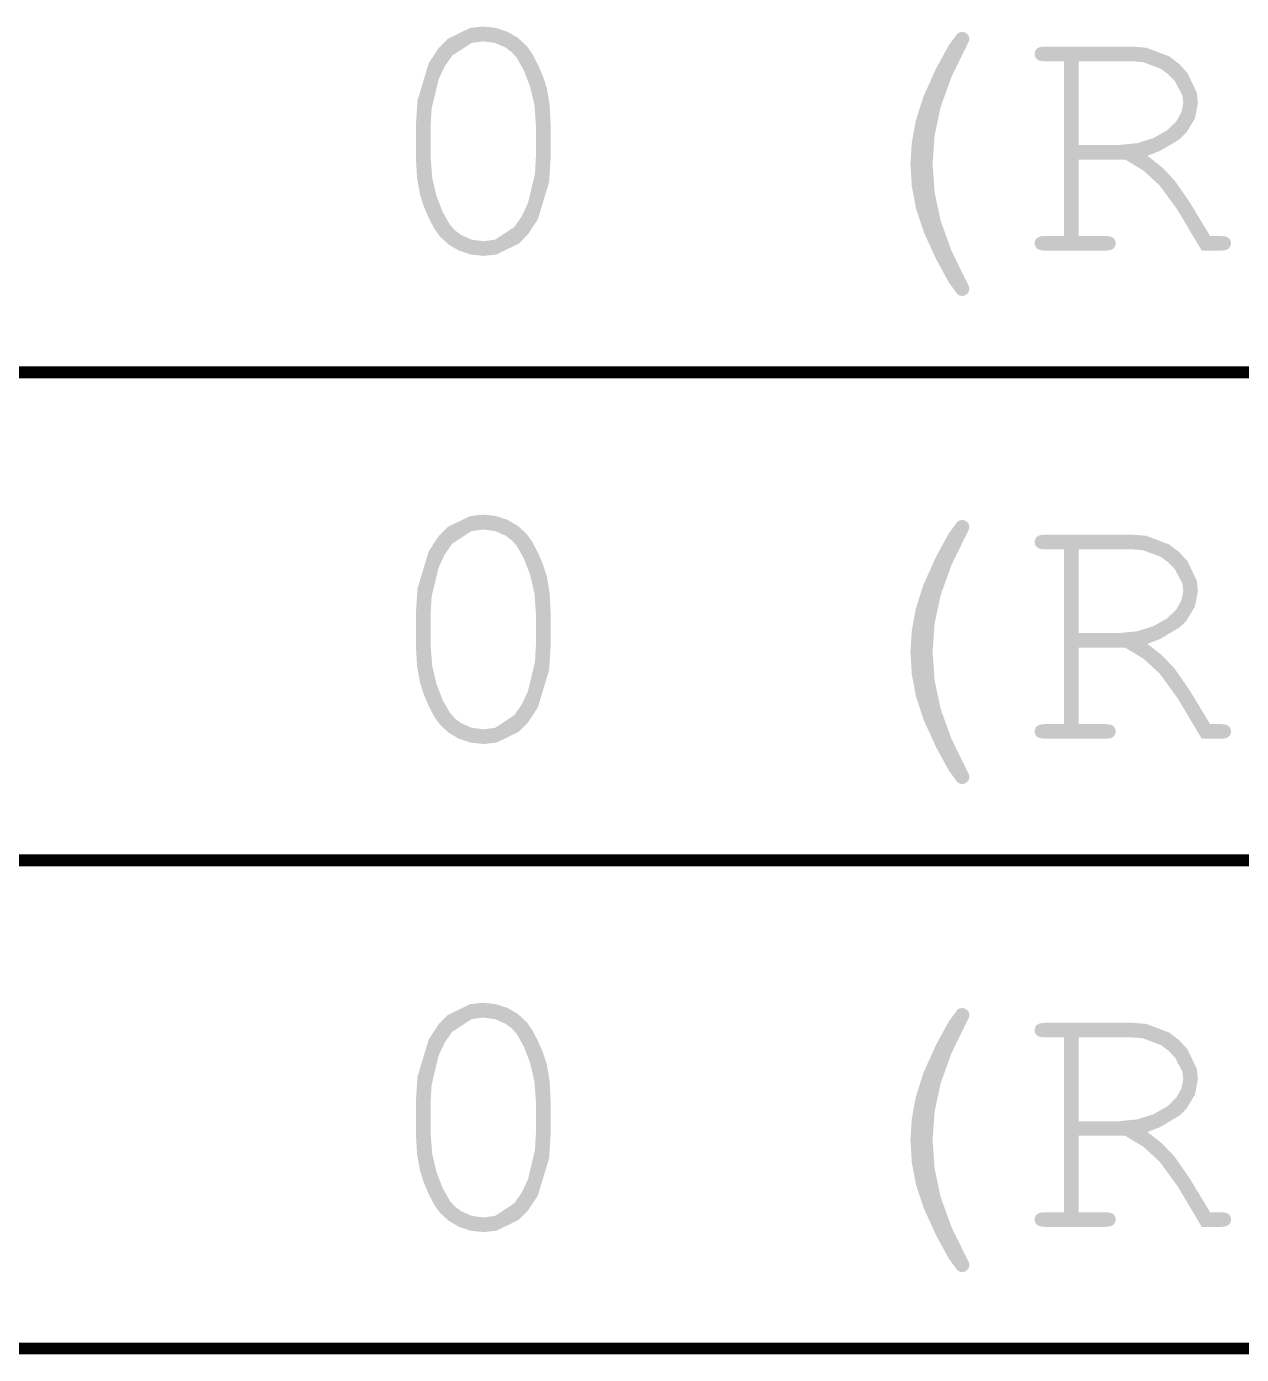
# Model space of a CAD drawing. Extents: x -3 to 268, y -4 to 76.
# Drawn here: x 169.34 to 179.54, y 30.49 to 41.64 of the extents above; entities that cross this region are included whole.
import ezdxf

# ---------------------------------------------------------------- set-up
doc = ezdxf.new("R2010")
doc.units = 0
doc.layers.add('DRILL_SYMBOLS', color=255, linetype='CONTINUOUS')

msp = doc.modelspace()

# ---------------------------------------------------------------- hatches: boundary and pattern name
at = {"layer": 'DRILL_SYMBOLS'}
for points in [[(173.743378, 40.829857), (173.743378, 40.52517), (173.731568, 40.337029), (173.637086, 40.02282), (173.620331, 40.813744), (173.608063, 40.982018), (173.571259, 41.138207), (173.519074, 41.273156), (173.460663, 41.377709), (173.418549, 41.425316), (173.365449, 41.465599), (173.276826, 41.504052), (173.177949, 41.516869), (173.080262, 41.503685), (172.918397, 41.398217), (172.854218, 41.305932), (172.802949, 41.196068), (172.744355, 40.949974), (172.737031, 40.813744), (172.737031, 40.542748), (172.749299, 40.374291), (172.786103, 40.217553), (172.838654, 40.082055), (172.898163, 39.977318), (172.939179, 39.930809), (172.991913, 39.890892), (173.080903, 39.851342), (173.180878, 39.838158), (173.277924, 39.851387), (173.439057, 39.957222), (173.503144, 40.049828), (173.554413, 40.160012), (173.613007, 40.406472), (173.620331, 40.542748), (173.620331, 40.813744), (173.637086, 40.02282), (173.554413, 39.896752), (173.475587, 39.817294), (173.288819, 39.726485), (173.180878, 39.715134), (173.075593, 39.725937), (172.976533, 39.758347), (172.887726, 39.810149), (172.813202, 39.879174), (172.768708, 39.942162), (172.720185, 40.034447), (172.676789, 40.136986), (172.647675, 40.230736), (172.622407, 40.367333), (172.613984, 40.52517), (172.613984, 40.829857), (172.625794, 41.018639), (172.720276, 41.33358), (172.802949, 41.45974), (172.881775, 41.539208), (173.068543, 41.630028), (173.176484, 41.641381), (173.282685, 41.630577), (173.381562, 41.598168), (173.469819, 41.546349), (173.54416, 41.477318), (173.58957, 41.413231), (173.63791, 41.32058), (173.681122, 41.218407), (173.711152, 41.125756), (173.735322, 40.988793)], [(176.765351, 40.488549), (176.776337, 40.662133), (176.809296, 40.845971), (176.873383, 41.049584), (176.977753, 41.282494), (177.085419, 41.48098), (177.159394, 41.581322), (177.177704, 41.593407), (177.19748, 41.597435), (177.221833, 41.593041), (177.242158, 41.579857), (177.25589, 41.560448), (177.260468, 41.537377), (177.257905, 41.521996), (177.250214, 41.50515), (177.112153, 41.223168), (177.020234, 40.969017), (176.968598, 40.728783), (176.951386, 40.488549), (176.968598, 40.247216), (177.020234, 40.006615), (177.112153, 39.752837), (177.250214, 39.47197), (177.257905, 39.455124), (177.260468, 39.439743), (177.25589, 39.416489), (177.242158, 39.396531), (177.221833, 39.382798), (177.19748, 39.37822), (177.177704, 39.382248), (177.159394, 39.394333), (177.087983, 39.492112), (176.982148, 39.685837), (176.878144, 39.913603), (176.812226, 40.113549), (176.77707, 40.300316)], [(178.178925, 40.523705), (178.178925, 39.882103), (178.405976, 39.882103), (178.444794, 39.877892), (178.470429, 39.865258), (178.484711, 39.845665), (178.489472, 39.82058), (178.484711, 39.79641), (178.470429, 39.776635), (178.444794, 39.763451), (178.405976, 39.759057), (177.890351, 39.759057), (177.852631, 39.763451), (177.827363, 39.776635), (177.81308, 39.79641), (177.80832, 39.82058), (177.81308, 39.845665), (177.827363, 39.865258), (177.852631, 39.877892), (177.890351, 39.882103), (178.055878, 39.882103), (178.055878, 41.349877), (177.890351, 41.349877), (177.852631, 41.354088), (177.827363, 41.366723), (177.81308, 41.386315), (177.80832, 41.4114), (177.81308, 41.436486), (177.827363, 41.456078), (177.852631, 41.468712), (177.890351, 41.472924), (178.634492, 41.472924), (178.74495, 41.463814), (178.938675, 41.390938), (179.021943, 41.327172), (179.090836, 41.251961), (179.169571, 41.087532), (179.179413, 40.998314), (179.15506, 40.870324), (179.082001, 40.750023), (179.025101, 40.694222), (178.862137, 40.597176), (178.756074, 40.555932), (178.878388, 40.459252), (178.98166, 40.350853), (179.103608, 40.176537), (179.281952, 39.882103), (179.375702, 39.882103), (179.413422, 39.877892), (179.438691, 39.865258), (179.452973, 39.845665), (179.457734, 39.82058), (179.452973, 39.79641), (179.438691, 39.776635), (179.413422, 39.763451), (179.375702, 39.759057), (179.21164, 39.759057), (179.008942, 40.100365), (178.85788, 40.306908), (178.723298, 40.430687), (178.570038, 40.523705), (178.178925, 40.646752), (178.514374, 40.646752), (178.668, 40.6614), (178.806611, 40.705346), (178.91977, 40.769066), (178.99704, 40.843041), (179.041535, 40.922875), (179.056367, 41.004174), (179.04863, 41.064965), (178.986741, 41.182152), (178.932587, 41.238549), (178.867356, 41.287255), (178.716843, 41.342919), (178.631562, 41.349877), (178.178925, 41.349877), (178.178925, 40.646752), (178.570038, 40.523705)], [(173.743378, 36.729857), (173.743378, 36.42517), (173.731568, 36.237029), (173.637086, 35.92282), (173.620331, 36.713744), (173.608063, 36.882018), (173.571259, 37.038207), (173.519074, 37.173156), (173.460663, 37.277709), (173.418549, 37.325316), (173.365449, 37.365599), (173.276826, 37.404052), (173.177949, 37.416869), (173.080262, 37.403685), (172.918397, 37.298217), (172.854218, 37.205932), (172.802949, 37.096068), (172.744355, 36.849974), (172.737031, 36.713744), (172.737031, 36.442748), (172.749299, 36.274291), (172.786103, 36.117553), (172.838654, 35.982055), (172.898163, 35.877318), (172.939179, 35.830809), (172.991913, 35.790892), (173.080903, 35.751342), (173.180878, 35.738158), (173.277924, 35.751387), (173.439057, 35.857222), (173.503144, 35.949828), (173.554413, 36.060012), (173.613007, 36.306472), (173.620331, 36.442748), (173.620331, 36.713744), (173.637086, 35.92282), (173.554413, 35.796752), (173.475587, 35.717294), (173.288819, 35.626485), (173.180878, 35.615134), (173.075593, 35.625937), (172.976533, 35.658347), (172.887726, 35.710149), (172.813202, 35.779174), (172.768708, 35.842162), (172.720185, 35.934447), (172.676789, 36.036986), (172.647675, 36.130736), (172.622407, 36.267333), (172.613984, 36.42517), (172.613984, 36.729857), (172.625794, 36.918639), (172.720276, 37.23358), (172.802949, 37.35974), (172.881775, 37.439208), (173.068543, 37.530028), (173.176484, 37.541381), (173.282685, 37.530577), (173.381562, 37.498168), (173.469819, 37.446349), (173.54416, 37.377318), (173.58957, 37.313231), (173.63791, 37.22058), (173.681122, 37.118407), (173.711152, 37.025756), (173.735322, 36.888793)], [(176.765351, 36.388549), (176.776337, 36.562133), (176.809296, 36.745971), (176.873383, 36.949584), (176.977753, 37.182494), (177.085419, 37.38098), (177.159394, 37.481322), (177.177704, 37.493407), (177.19748, 37.497435), (177.221833, 37.493041), (177.242158, 37.479857), (177.25589, 37.460448), (177.260468, 37.437377), (177.257905, 37.421996), (177.250214, 37.40515), (177.112153, 37.123168), (177.020234, 36.869017), (176.968598, 36.628783), (176.951386, 36.388549), (176.968598, 36.147216), (177.020234, 35.906615), (177.112153, 35.652837), (177.250214, 35.37197), (177.257905, 35.355124), (177.260468, 35.339743), (177.25589, 35.316489), (177.242158, 35.296531), (177.221833, 35.282798), (177.19748, 35.27822), (177.177704, 35.282248), (177.159394, 35.294333), (177.087983, 35.392112), (176.982148, 35.585837), (176.878144, 35.813603), (176.812226, 36.013549), (176.77707, 36.200316)], [(178.178925, 36.423705), (178.178925, 35.782103), (178.405976, 35.782103), (178.444794, 35.777892), (178.470429, 35.765258), (178.484711, 35.745665), (178.489472, 35.72058), (178.484711, 35.69641), (178.470429, 35.676635), (178.444794, 35.663451), (178.405976, 35.659057), (177.890351, 35.659057), (177.852631, 35.663451), (177.827363, 35.676635), (177.81308, 35.69641), (177.80832, 35.72058), (177.81308, 35.745665), (177.827363, 35.765258), (177.852631, 35.777892), (177.890351, 35.782103), (178.055878, 35.782103), (178.055878, 37.249877), (177.890351, 37.249877), (177.852631, 37.254088), (177.827363, 37.266723), (177.81308, 37.286315), (177.80832, 37.3114), (177.81308, 37.336486), (177.827363, 37.356078), (177.852631, 37.368712), (177.890351, 37.372924), (178.634492, 37.372924), (178.74495, 37.363814), (178.938675, 37.290938), (179.021943, 37.227172), (179.090836, 37.151961), (179.169571, 36.987532), (179.179413, 36.898314), (179.15506, 36.770324), (179.082001, 36.650023), (179.025101, 36.594222), (178.862137, 36.497176), (178.756074, 36.455932), (178.878388, 36.359252), (178.98166, 36.250853), (179.103608, 36.076537), (179.281952, 35.782103), (179.375702, 35.782103), (179.413422, 35.777892), (179.438691, 35.765258), (179.452973, 35.745665), (179.457734, 35.72058), (179.452973, 35.69641), (179.438691, 35.676635), (179.413422, 35.663451), (179.375702, 35.659057), (179.21164, 35.659057), (179.008942, 36.000365), (178.85788, 36.206908), (178.723298, 36.330687), (178.570038, 36.423705), (178.178925, 36.546752), (178.514374, 36.546752), (178.668, 36.5614), (178.806611, 36.605346), (178.91977, 36.669066), (178.99704, 36.743041), (179.041535, 36.822875), (179.056367, 36.904174), (179.04863, 36.964965), (178.986741, 37.082152), (178.932587, 37.138549), (178.867356, 37.187255), (178.716843, 37.242919), (178.631562, 37.249877), (178.178925, 37.249877), (178.178925, 36.546752), (178.570038, 36.423705)], [(173.743378, 32.629857), (173.743378, 32.32517), (173.731568, 32.137029), (173.637086, 31.82282), (173.620331, 32.613744), (173.608063, 32.782018), (173.571259, 32.938207), (173.519074, 33.073156), (173.460663, 33.177709), (173.418549, 33.225316), (173.365449, 33.265599), (173.276826, 33.304052), (173.177949, 33.316869), (173.080262, 33.303685), (172.918397, 33.198217), (172.854218, 33.105932), (172.802949, 32.996068), (172.744355, 32.749974), (172.737031, 32.613744), (172.737031, 32.342748), (172.749299, 32.174291), (172.786103, 32.017553), (172.838654, 31.882055), (172.898163, 31.777318), (172.939179, 31.730809), (172.991913, 31.690892), (173.080903, 31.651342), (173.180878, 31.638158), (173.277924, 31.651387), (173.439057, 31.757222), (173.503144, 31.849828), (173.554413, 31.960012), (173.613007, 32.206472), (173.620331, 32.342748), (173.620331, 32.613744), (173.637086, 31.82282), (173.554413, 31.696752), (173.475587, 31.617294), (173.288819, 31.526485), (173.180878, 31.515134), (173.075593, 31.525937), (172.976533, 31.558347), (172.887726, 31.610149), (172.813202, 31.679174), (172.768708, 31.742162), (172.720185, 31.834447), (172.676789, 31.936986), (172.647675, 32.030736), (172.622407, 32.167333), (172.613984, 32.32517), (172.613984, 32.629857), (172.625794, 32.818639), (172.720276, 33.13358), (172.802949, 33.25974), (172.881775, 33.339208), (173.068543, 33.430028), (173.176484, 33.441381), (173.282685, 33.430577), (173.381562, 33.398168), (173.469819, 33.346349), (173.54416, 33.277318), (173.58957, 33.213231), (173.63791, 33.12058), (173.681122, 33.018407), (173.711152, 32.925756), (173.735322, 32.788793)], [(176.765351, 32.288549), (176.776337, 32.462133), (176.809296, 32.645971), (176.873383, 32.849584), (176.977753, 33.082494), (177.085419, 33.28098), (177.159394, 33.381322), (177.177704, 33.393407), (177.19748, 33.397435), (177.221833, 33.393041), (177.242158, 33.379857), (177.25589, 33.360448), (177.260468, 33.337377), (177.257905, 33.321996), (177.250214, 33.30515), (177.112153, 33.023168), (177.020234, 32.769017), (176.968598, 32.528783), (176.951386, 32.288549), (176.968598, 32.047216), (177.020234, 31.806615), (177.112153, 31.552837), (177.250214, 31.27197), (177.257905, 31.255124), (177.260468, 31.239743), (177.25589, 31.216489), (177.242158, 31.196531), (177.221833, 31.182798), (177.19748, 31.17822), (177.177704, 31.182248), (177.159394, 31.194333), (177.087983, 31.292112), (176.982148, 31.485837), (176.878144, 31.713603), (176.812226, 31.913549), (176.77707, 32.100316)], [(178.178925, 32.323705), (178.178925, 31.682103), (178.405976, 31.682103), (178.444794, 31.677892), (178.470429, 31.665258), (178.484711, 31.645665), (178.489472, 31.62058), (178.484711, 31.59641), (178.470429, 31.576635), (178.444794, 31.563451), (178.405976, 31.559057), (177.890351, 31.559057), (177.852631, 31.563451), (177.827363, 31.576635), (177.81308, 31.59641), (177.80832, 31.62058), (177.81308, 31.645665), (177.827363, 31.665258), (177.852631, 31.677892), (177.890351, 31.682103), (178.055878, 31.682103), (178.055878, 33.149877), (177.890351, 33.149877), (177.852631, 33.154088), (177.827363, 33.166723), (177.81308, 33.186315), (177.80832, 33.2114), (177.81308, 33.236486), (177.827363, 33.256078), (177.852631, 33.268712), (177.890351, 33.272924), (178.634492, 33.272924), (178.74495, 33.263814), (178.938675, 33.190938), (179.021943, 33.127172), (179.090836, 33.051961), (179.169571, 32.887532), (179.179413, 32.798314), (179.15506, 32.670324), (179.082001, 32.550023), (179.025101, 32.494222), (178.862137, 32.397176), (178.756074, 32.355932), (178.878388, 32.259252), (178.98166, 32.150853), (179.103608, 31.976537), (179.281952, 31.682103), (179.375702, 31.682103), (179.413422, 31.677892), (179.438691, 31.665258), (179.452973, 31.645665), (179.457734, 31.62058), (179.452973, 31.59641), (179.438691, 31.576635), (179.413422, 31.563451), (179.375702, 31.559057), (179.21164, 31.559057), (179.008942, 31.900365), (178.85788, 32.106908), (178.723298, 32.230687), (178.570038, 32.323705), (178.178925, 32.446752), (178.514374, 32.446752), (178.668, 32.4614), (178.806611, 32.505346), (178.91977, 32.569066), (178.99704, 32.643041), (179.041535, 32.722875), (179.056367, 32.804174), (179.04863, 32.864965), (178.986741, 32.982152), (178.932587, 33.038549), (178.867356, 33.087255), (178.716843, 33.142919), (178.631562, 33.149877), (178.178925, 33.149877), (178.178925, 32.446752), (178.570038, 32.323705)]]:
    msp.add_hatch(color=7, dxfattribs=at).paths.add_polyline_path(points)

# ---------------------------------------------------------------- linework, layer by layer
at = {"layer": 'DRILL_SYMBOLS', "color": 7}
for points, const_width in [([(173.743378, 40.829857), (173.743378, 40.52517), (173.731568, 40.337029), (173.637086, 40.02282), (173.620331, 40.813744), (173.608063, 40.982018), (173.571259, 41.138207), (173.519074, 41.273156), (173.460663, 41.377709), (173.418549, 41.425316), (173.365449, 41.465599), (173.276826, 41.504052), (173.177949, 41.516869), (173.080262, 41.503685), (172.918397, 41.398217), (172.854218, 41.305932), (172.802949, 41.196068), (172.744355, 40.949974), (172.737031, 40.813744), (172.737031, 40.542748), (172.749299, 40.374291), (172.786103, 40.217553), (172.838654, 40.082055), (172.898163, 39.977318), (172.939179, 39.930809), (172.991913, 39.890892), (173.080903, 39.851342), (173.180878, 39.838158), (173.277924, 39.851387), (173.439057, 39.957222), (173.503144, 40.049828), (173.554413, 40.160012), (173.613007, 40.406472), (173.620331, 40.542748), (173.620331, 40.813744), (173.637086, 40.02282), (173.554413, 39.896752), (173.475587, 39.817294), (173.288819, 39.726485), (173.180878, 39.715134), (173.075593, 39.725937), (172.976533, 39.758347), (172.887726, 39.810149), (172.813202, 39.879174), (172.768708, 39.942162), (172.720185, 40.034447), (172.676789, 40.136986), (172.647675, 40.230736), (172.622407, 40.367333), (172.613984, 40.52517), (172.613984, 40.829857), (172.625794, 41.018639), (172.720276, 41.33358), (172.802949, 41.45974), (172.881775, 41.539208), (173.068543, 41.630028), (173.176484, 41.641381), (173.282685, 41.630577), (173.381562, 41.598168), (173.469819, 41.546349), (173.54416, 41.477318), (173.58957, 41.413231), (173.63791, 41.32058), (173.681122, 41.218407), (173.711152, 41.125756), (173.735322, 40.988793), (173.743378, 40.829857)], 0.000001), ([(176.765351, 40.488549), (176.776337, 40.662133), (176.809296, 40.845971), (176.873383, 41.049584), (176.977753, 41.282494), (177.085419, 41.48098), (177.159394, 41.581322), (177.177704, 41.593407), (177.19748, 41.597435), (177.221833, 41.593041), (177.242158, 41.579857), (177.25589, 41.560448), (177.260468, 41.537377), (177.257905, 41.521996), (177.250214, 41.50515), (177.112153, 41.223168), (177.020234, 40.969017), (176.968598, 40.728783), (176.951386, 40.488549), (176.968598, 40.247216), (177.020234, 40.006615), (177.112153, 39.752837), (177.250214, 39.47197), (177.257905, 39.455124), (177.260468, 39.439743), (177.25589, 39.416489), (177.242158, 39.396531), (177.221833, 39.382798), (177.19748, 39.37822), (177.177704, 39.382248), (177.159394, 39.394333), (177.087983, 39.492112), (176.982148, 39.685837), (176.878144, 39.913603), (176.812226, 40.113549), (176.77707, 40.300316), (176.765351, 40.488549)], 0.000001), ([(178.178925, 40.523705), (178.178925, 39.882103), (178.405976, 39.882103), (178.444794, 39.877892), (178.470429, 39.865258), (178.484711, 39.845665), (178.489472, 39.82058), (178.484711, 39.79641), (178.470429, 39.776635), (178.444794, 39.763451), (178.405976, 39.759057), (177.890351, 39.759057), (177.852631, 39.763451), (177.827363, 39.776635), (177.81308, 39.79641), (177.80832, 39.82058), (177.81308, 39.845665), (177.827363, 39.865258), (177.852631, 39.877892), (177.890351, 39.882103), (178.055878, 39.882103), (178.055878, 41.349877), (177.890351, 41.349877), (177.852631, 41.354088), (177.827363, 41.366723), (177.81308, 41.386315), (177.80832, 41.4114), (177.81308, 41.436486), (177.827363, 41.456078), (177.852631, 41.468712), (177.890351, 41.472924), (178.634492, 41.472924), (178.74495, 41.463814), (178.938675, 41.390938), (179.021943, 41.327172), (179.090836, 41.251961), (179.169571, 41.087532), (179.179413, 40.998314), (179.15506, 40.870324), (179.082001, 40.750023), (179.025101, 40.694222), (178.862137, 40.597176), (178.756074, 40.555932), (178.878388, 40.459252), (178.98166, 40.350853), (179.103608, 40.176537), (179.281952, 39.882103), (179.375702, 39.882103), (179.413422, 39.877892), (179.438691, 39.865258), (179.452973, 39.845665), (179.457734, 39.82058), (179.452973, 39.79641), (179.438691, 39.776635), (179.413422, 39.763451), (179.375702, 39.759057), (179.21164, 39.759057), (179.008942, 40.100365), (178.85788, 40.306908), (178.723298, 40.430687), (178.570038, 40.523705), (178.178925, 40.646752), (178.514374, 40.646752), (178.668, 40.6614), (178.806611, 40.705346), (178.91977, 40.769066), (178.99704, 40.843041), (179.041535, 40.922875), (179.056367, 41.004174), (179.04863, 41.064965), (178.986741, 41.182152), (178.932587, 41.238549), (178.867356, 41.287255), (178.716843, 41.342919), (178.631562, 41.349877), (178.178925, 41.349877), (178.178925, 40.646752), (178.570038, 40.523705), (178.178925, 40.523705)], 0.000001), ([(110.923999, 38.737377), (267.529853, 38.737377)], 0.1), ([(173.743378, 36.729857), (173.743378, 36.42517), (173.731568, 36.237029), (173.637086, 35.92282), (173.620331, 36.713744), (173.608063, 36.882018), (173.571259, 37.038207), (173.519074, 37.173156), (173.460663, 37.277709), (173.418549, 37.325316), (173.365449, 37.365599), (173.276826, 37.404052), (173.177949, 37.416869), (173.080262, 37.403685), (172.918397, 37.298217), (172.854218, 37.205932), (172.802949, 37.096068), (172.744355, 36.849974), (172.737031, 36.713744), (172.737031, 36.442748), (172.749299, 36.274291), (172.786103, 36.117553), (172.838654, 35.982055), (172.898163, 35.877318), (172.939179, 35.830809), (172.991913, 35.790892), (173.080903, 35.751342), (173.180878, 35.738158), (173.277924, 35.751387), (173.439057, 35.857222), (173.503144, 35.949828), (173.554413, 36.060012), (173.613007, 36.306472), (173.620331, 36.442748), (173.620331, 36.713744), (173.637086, 35.92282), (173.554413, 35.796752), (173.475587, 35.717294), (173.288819, 35.626485), (173.180878, 35.615134), (173.075593, 35.625937), (172.976533, 35.658347), (172.887726, 35.710149), (172.813202, 35.779174), (172.768708, 35.842162), (172.720185, 35.934447), (172.676789, 36.036986), (172.647675, 36.130736), (172.622407, 36.267333), (172.613984, 36.42517), (172.613984, 36.729857), (172.625794, 36.918639), (172.720276, 37.23358), (172.802949, 37.35974), (172.881775, 37.439208), (173.068543, 37.530028), (173.176484, 37.541381), (173.282685, 37.530577), (173.381562, 37.498168), (173.469819, 37.446349), (173.54416, 37.377318), (173.58957, 37.313231), (173.63791, 37.22058), (173.681122, 37.118407), (173.711152, 37.025756), (173.735322, 36.888793), (173.743378, 36.729857)], 0.000001), ([(176.765351, 36.388549), (176.776337, 36.562133), (176.809296, 36.745971), (176.873383, 36.949584), (176.977753, 37.182494), (177.085419, 37.38098), (177.159394, 37.481322), (177.177704, 37.493407), (177.19748, 37.497435), (177.221833, 37.493041), (177.242158, 37.479857), (177.25589, 37.460448), (177.260468, 37.437377), (177.257905, 37.421996), (177.250214, 37.40515), (177.112153, 37.123168), (177.020234, 36.869017), (176.968598, 36.628783), (176.951386, 36.388549), (176.968598, 36.147216), (177.020234, 35.906615), (177.112153, 35.652837), (177.250214, 35.37197), (177.257905, 35.355124), (177.260468, 35.339743), (177.25589, 35.316489), (177.242158, 35.296531), (177.221833, 35.282798), (177.19748, 35.27822), (177.177704, 35.282248), (177.159394, 35.294333), (177.087983, 35.392112), (176.982148, 35.585837), (176.878144, 35.813603), (176.812226, 36.013549), (176.77707, 36.200316), (176.765351, 36.388549)], 0.000001), ([(178.178925, 36.423705), (178.178925, 35.782103), (178.405976, 35.782103), (178.444794, 35.777892), (178.470429, 35.765258), (178.484711, 35.745665), (178.489472, 35.72058), (178.484711, 35.69641), (178.470429, 35.676635), (178.444794, 35.663451), (178.405976, 35.659057), (177.890351, 35.659057), (177.852631, 35.663451), (177.827363, 35.676635), (177.81308, 35.69641), (177.80832, 35.72058), (177.81308, 35.745665), (177.827363, 35.765258), (177.852631, 35.777892), (177.890351, 35.782103), (178.055878, 35.782103), (178.055878, 37.249877), (177.890351, 37.249877), (177.852631, 37.254088), (177.827363, 37.266723), (177.81308, 37.286315), (177.80832, 37.3114), (177.81308, 37.336486), (177.827363, 37.356078), (177.852631, 37.368712), (177.890351, 37.372924), (178.634492, 37.372924), (178.74495, 37.363814), (178.938675, 37.290938), (179.021943, 37.227172), (179.090836, 37.151961), (179.169571, 36.987532), (179.179413, 36.898314), (179.15506, 36.770324), (179.082001, 36.650023), (179.025101, 36.594222), (178.862137, 36.497176), (178.756074, 36.455932), (178.878388, 36.359252), (178.98166, 36.250853), (179.103608, 36.076537), (179.281952, 35.782103), (179.375702, 35.782103), (179.413422, 35.777892), (179.438691, 35.765258), (179.452973, 35.745665), (179.457734, 35.72058), (179.452973, 35.69641), (179.438691, 35.676635), (179.413422, 35.663451), (179.375702, 35.659057), (179.21164, 35.659057), (179.008942, 36.000365), (178.85788, 36.206908), (178.723298, 36.330687), (178.570038, 36.423705), (178.178925, 36.546752), (178.514374, 36.546752), (178.668, 36.5614), (178.806611, 36.605346), (178.91977, 36.669066), (178.99704, 36.743041), (179.041535, 36.822875), (179.056367, 36.904174), (179.04863, 36.964965), (178.986741, 37.082152), (178.932587, 37.138549), (178.867356, 37.187255), (178.716843, 37.242919), (178.631562, 37.249877), (178.178925, 37.249877), (178.178925, 36.546752), (178.570038, 36.423705), (178.178925, 36.423705)], 0.000001), ([(110.923999, 34.637377), (267.529853, 34.637377)], 0.1), ([(173.743378, 32.629857), (173.743378, 32.32517), (173.731568, 32.137029), (173.637086, 31.82282), (173.620331, 32.613744), (173.608063, 32.782018), (173.571259, 32.938207), (173.519074, 33.073156), (173.460663, 33.177709), (173.418549, 33.225316), (173.365449, 33.265599), (173.276826, 33.304052), (173.177949, 33.316869), (173.080262, 33.303685), (172.918397, 33.198217), (172.854218, 33.105932), (172.802949, 32.996068), (172.744355, 32.749974), (172.737031, 32.613744), (172.737031, 32.342748), (172.749299, 32.174291), (172.786103, 32.017553), (172.838654, 31.882055), (172.898163, 31.777318), (172.939179, 31.730809), (172.991913, 31.690892), (173.080903, 31.651342), (173.180878, 31.638158), (173.277924, 31.651387), (173.439057, 31.757222), (173.503144, 31.849828), (173.554413, 31.960012), (173.613007, 32.206472), (173.620331, 32.342748), (173.620331, 32.613744), (173.637086, 31.82282), (173.554413, 31.696752), (173.475587, 31.617294), (173.288819, 31.526485), (173.180878, 31.515134), (173.075593, 31.525937), (172.976533, 31.558347), (172.887726, 31.610149), (172.813202, 31.679174), (172.768708, 31.742162), (172.720185, 31.834447), (172.676789, 31.936986), (172.647675, 32.030736), (172.622407, 32.167333), (172.613984, 32.32517), (172.613984, 32.629857), (172.625794, 32.818639), (172.720276, 33.13358), (172.802949, 33.25974), (172.881775, 33.339208), (173.068543, 33.430028), (173.176484, 33.441381), (173.282685, 33.430577), (173.381562, 33.398168), (173.469819, 33.346349), (173.54416, 33.277318), (173.58957, 33.213231), (173.63791, 33.12058), (173.681122, 33.018407), (173.711152, 32.925756), (173.735322, 32.788793), (173.743378, 32.629857)], 0.000001), ([(176.765351, 32.288549), (176.776337, 32.462133), (176.809296, 32.645971), (176.873383, 32.849584), (176.977753, 33.082494), (177.085419, 33.28098), (177.159394, 33.381322), (177.177704, 33.393407), (177.19748, 33.397435), (177.221833, 33.393041), (177.242158, 33.379857), (177.25589, 33.360448), (177.260468, 33.337377), (177.257905, 33.321996), (177.250214, 33.30515), (177.112153, 33.023168), (177.020234, 32.769017), (176.968598, 32.528783), (176.951386, 32.288549), (176.968598, 32.047216), (177.020234, 31.806615), (177.112153, 31.552837), (177.250214, 31.27197), (177.257905, 31.255124), (177.260468, 31.239743), (177.25589, 31.216489), (177.242158, 31.196531), (177.221833, 31.182798), (177.19748, 31.17822), (177.177704, 31.182248), (177.159394, 31.194333), (177.087983, 31.292112), (176.982148, 31.485837), (176.878144, 31.713603), (176.812226, 31.913549), (176.77707, 32.100316), (176.765351, 32.288549)], 0.000001), ([(178.178925, 32.323705), (178.178925, 31.682103), (178.405976, 31.682103), (178.444794, 31.677892), (178.470429, 31.665258), (178.484711, 31.645665), (178.489472, 31.62058), (178.484711, 31.59641), (178.470429, 31.576635), (178.444794, 31.563451), (178.405976, 31.559057), (177.890351, 31.559057), (177.852631, 31.563451), (177.827363, 31.576635), (177.81308, 31.59641), (177.80832, 31.62058), (177.81308, 31.645665), (177.827363, 31.665258), (177.852631, 31.677892), (177.890351, 31.682103), (178.055878, 31.682103), (178.055878, 33.149877), (177.890351, 33.149877), (177.852631, 33.154088), (177.827363, 33.166723), (177.81308, 33.186315), (177.80832, 33.2114), (177.81308, 33.236486), (177.827363, 33.256078), (177.852631, 33.268712), (177.890351, 33.272924), (178.634492, 33.272924), (178.74495, 33.263814), (178.938675, 33.190938), (179.021943, 33.127172), (179.090836, 33.051961), (179.169571, 32.887532), (179.179413, 32.798314), (179.15506, 32.670324), (179.082001, 32.550023), (179.025101, 32.494222), (178.862137, 32.397176), (178.756074, 32.355932), (178.878388, 32.259252), (178.98166, 32.150853), (179.103608, 31.976537), (179.281952, 31.682103), (179.375702, 31.682103), (179.413422, 31.677892), (179.438691, 31.665258), (179.452973, 31.645665), (179.457734, 31.62058), (179.452973, 31.59641), (179.438691, 31.576635), (179.413422, 31.563451), (179.375702, 31.559057), (179.21164, 31.559057), (179.008942, 31.900365), (178.85788, 32.106908), (178.723298, 32.230687), (178.570038, 32.323705), (178.178925, 32.446752), (178.514374, 32.446752), (178.668, 32.4614), (178.806611, 32.505346), (178.91977, 32.569066), (178.99704, 32.643041), (179.041535, 32.722875), (179.056367, 32.804174), (179.04863, 32.864965), (178.986741, 32.982152), (178.932587, 33.038549), (178.867356, 33.087255), (178.716843, 33.142919), (178.631562, 33.149877), (178.178925, 33.149877), (178.178925, 32.446752), (178.570038, 32.323705), (178.178925, 32.323705)], 0.000001), ([(110.923999, 30.537377), (267.529853, 30.537377)], 0.1)]:
    msp.add_lwpolyline(points, dxfattribs=dict(at, const_width=const_width))

doc.saveas('drawing.dxf')
